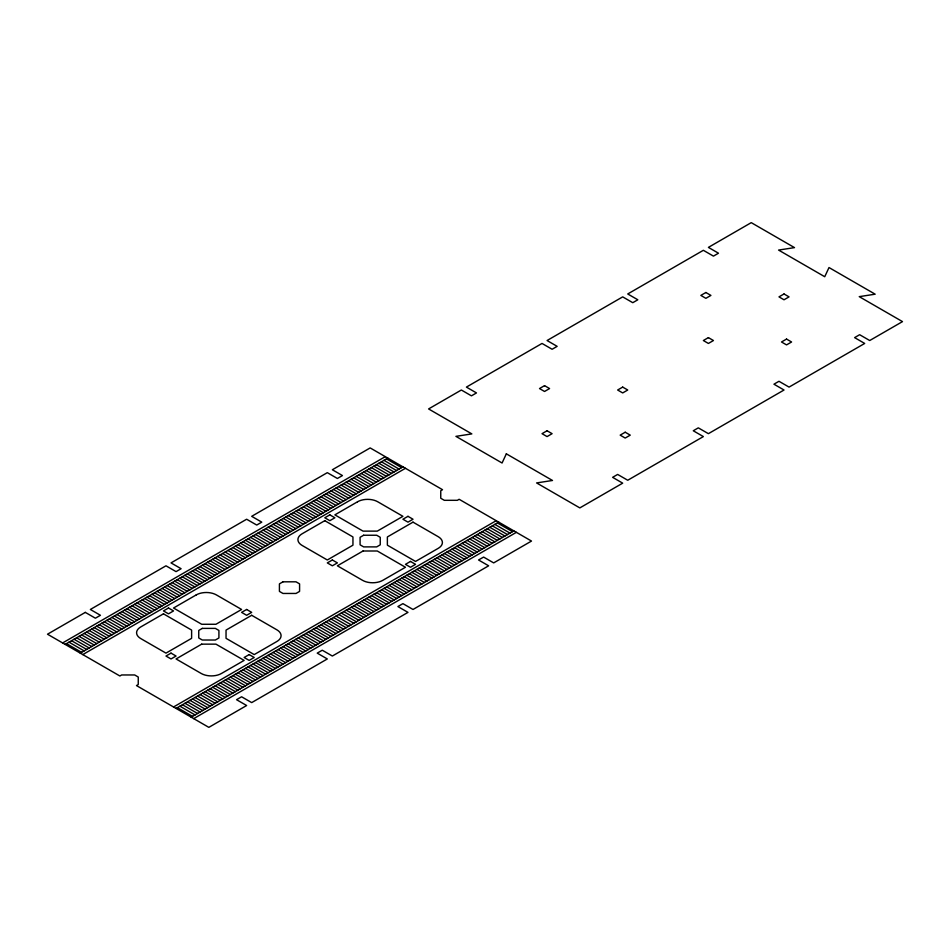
<?xml version="1.0" encoding="UTF-8"?>
<svg xmlns="http://www.w3.org/2000/svg" width="950" height="950" viewBox="0 0 950 950"><rect width="100%" height="100%" fill="white"/><g stroke="black" fill="none" stroke-linecap="round" stroke-linejoin="round"><path stroke-width="1.43" d="M62.629 642.936L385.284 456.653M65.146 644.397L387.814 458.102M80.275 653.125L402.931 466.842M82.793 654.586L405.46 468.291M173.541 706.978L496.209 520.683M176.059 708.427L498.726 522.144M191.188 717.167L513.855 530.872M193.705 718.616L516.372 532.332M386.46 458.886L401.589 467.626M497.372 522.928L512.501 531.656M383.942 460.346L399.059 469.074M494.855 524.376L509.984 533.116M381.413 461.795L396.542 470.535M492.338 525.837L507.454 534.565M378.896 463.256L394.024 471.984M489.808 527.286L504.937 536.026M376.378 464.704L391.495 473.444M487.291 528.746L502.419 537.474M373.861 466.165L388.978 474.893M484.773 530.207L499.89 538.935M371.331 467.626L386.46 476.354M482.256 531.656L497.372 540.384M368.814 469.074L383.942 477.803M479.726 533.116L494.855 541.844M366.296 470.535L381.413 479.263M477.209 534.565L492.338 543.305M363.767 471.984L378.896 480.724M474.691 536.026L489.808 544.754M361.249 473.444L376.378 482.173M472.162 537.474L487.291 546.214M358.732 474.893L373.861 483.633M469.644 538.935L484.773 547.663M356.214 476.354L371.331 485.082M467.127 540.384L482.256 549.124M353.685 477.803L368.814 486.543M464.609 541.844L479.726 550.572M351.168 479.263L366.296 487.991M462.08 543.305L477.209 552.033M348.65 480.724L363.767 489.452M459.562 544.754L474.691 553.482M346.121 482.173L361.249 490.901M457.045 546.214L472.162 554.942M343.603 483.633L358.732 492.361M454.516 547.663L469.644 556.403M341.086 485.082L356.214 493.822M451.998 549.124L467.127 557.852M338.568 486.543L353.685 495.271M449.481 550.572L464.609 559.312M336.039 487.991L351.168 496.731M446.963 552.033L462.08 560.761M333.521 489.452L348.65 498.18M444.434 553.482L459.562 562.222M331.004 490.901L346.121 499.641M441.916 554.942L457.045 563.671M328.474 492.361L343.603 501.089M439.399 556.403L454.516 565.131M325.957 493.822L341.086 502.55M436.869 557.852L451.998 566.58M323.439 495.271L338.568 503.999M434.352 559.312L449.481 568.041M320.922 496.731L336.039 505.459M431.834 560.761L446.963 569.501M318.392 498.18L333.521 506.92M429.317 562.222L444.434 570.95M315.875 499.641L331.004 508.369M426.787 563.671L441.916 572.411M313.358 501.089L328.474 509.829M424.27 565.131L439.399 573.859M310.84 502.55L325.957 511.278M421.753 566.58L436.869 575.32M308.311 503.999L323.439 512.739M419.235 568.041L434.352 576.769M305.971 505.353L321.1 514.092M416.884 569.394L432.012 578.122M303.454 506.813L318.582 515.541M414.366 570.843L429.495 579.583M300.936 508.262L316.053 517.002M411.849 572.304L426.978 581.032M298.407 509.723L313.536 518.451M409.331 573.753L424.448 582.492M295.889 511.171L311.018 519.911M406.802 575.213L421.931 583.941M293.372 512.632L308.489 521.36M404.284 576.674L419.413 585.402M290.854 514.092L305.971 522.821M401.767 578.122L416.884 586.851M288.325 515.541L303.454 524.269M399.249 579.583L414.366 588.311M285.808 517.002L300.936 525.73M396.72 581.032L411.849 589.772M283.29 518.451L298.407 527.191M394.202 582.492L409.331 591.221M280.761 519.911L295.889 528.639M391.685 583.941L406.802 592.681M278.243 521.36L293.372 530.1M389.156 585.402L404.284 594.13M275.726 522.821L290.854 531.549M386.638 586.851L401.767 595.591M273.208 524.269L288.325 533.009M384.121 588.311L399.249 597.039M270.679 525.73L285.808 534.458M381.603 589.772L396.72 598.5M268.161 527.191L283.29 535.919M379.074 591.221L394.202 599.961M265.644 528.639L280.761 537.379M376.556 592.681L391.685 601.409M263.114 530.1L278.243 538.828M374.039 594.13L389.156 602.87M260.597 531.549L275.726 540.289M371.509 595.591L386.638 604.319M258.079 533.009L273.208 541.737M368.992 597.039L384.121 605.779M255.562 534.458L270.679 543.198M366.474 598.5L381.603 607.228M253.033 535.919L268.161 544.647M363.957 599.961L379.074 608.689M250.515 537.379L265.644 546.107M361.428 601.409L376.556 610.137M247.998 538.828L263.114 547.556M358.91 602.87L374.039 611.598M245.48 540.289L260.597 549.017M356.392 604.319L371.509 613.059M242.951 541.737L258.079 550.477M353.875 605.779L368.992 614.508M240.433 543.198L255.562 551.926M351.346 607.228L366.474 615.968M237.916 544.647L253.033 553.387M348.828 608.689L363.957 617.417M235.386 546.107L250.515 554.836M346.311 610.137L361.428 618.877M232.869 547.556L247.998 556.296M343.781 611.598L358.91 620.326M230.351 549.017L245.48 557.745M341.264 613.059L356.392 621.787M227.834 550.477L242.951 559.206M338.746 614.508L353.875 623.236M225.126 552.033L240.255 560.761M336.039 616.063L351.168 624.803M222.609 553.482L237.726 562.222M333.521 617.524L348.65 626.252M220.079 554.942L235.208 563.671M331.004 618.984L346.121 627.712M217.562 556.403L232.691 565.131M328.474 620.433L343.603 629.161M215.044 557.852L230.173 566.58M325.957 621.894L341.086 630.622M212.527 559.312L227.644 568.041M323.439 623.342L338.568 632.082M209.998 560.761L225.126 569.501M320.922 624.803L336.039 633.531M207.48 562.222L222.609 570.95M318.392 626.252L333.521 634.992M204.963 563.671L220.079 572.411M315.875 627.712L331.004 636.441M202.445 565.131L217.562 573.859M313.358 629.161L328.474 637.901M199.916 566.58L215.044 575.32M310.84 630.622L325.957 639.35M197.398 568.041L212.527 576.769M308.311 632.082L323.439 640.811M194.881 569.501L209.998 578.229M305.793 633.531L320.922 642.259M192.351 570.95L207.48 579.678M303.276 634.992L318.392 643.72M189.834 572.411L204.963 581.139M300.746 636.441L315.875 645.181M187.316 573.859L202.445 582.599M298.229 637.901L313.358 646.629M184.799 575.32L199.916 584.048M295.711 639.35L310.84 648.09M182.269 576.769L197.398 585.509M293.194 640.811L308.311 649.539M179.752 578.229L194.881 586.957M290.664 642.259L305.793 650.999M177.234 579.678L192.351 588.418M288.147 643.72L303.276 652.448M174.705 581.139L189.834 589.867M285.629 645.181L300.746 653.909M172.188 582.599L187.316 591.327M283.1 646.629L298.229 655.369M169.67 584.048L184.799 592.788M280.582 648.09L295.711 656.818M167.152 585.509L182.269 594.237M278.065 649.539L293.194 658.279M164.623 586.957L179.752 595.697M275.548 650.999L290.664 659.727M162.106 588.418L177.234 597.146M273.018 652.448L288.147 661.188M159.588 589.867L174.705 598.607M270.501 653.909L285.629 662.637M157.071 591.327L172.188 600.056M267.983 655.369L283.1 664.097M154.541 592.788L169.67 601.516M265.466 656.818L280.582 665.546M152.024 594.237L167.152 602.965M262.936 658.279L278.065 667.007M149.506 595.697L164.623 604.426M260.419 659.727L275.548 668.467M146.977 597.146L162.106 605.886M257.901 661.188L273.018 669.916M144.637 598.5L159.766 607.228M255.562 662.542L270.679 671.27M142.12 599.961L157.249 608.689M253.033 663.991L268.161 672.719M139.602 601.409L154.719 610.137M250.515 665.451L265.644 674.179M137.085 602.87L152.202 611.598M247.998 666.9L263.114 675.64M134.556 604.319L149.684 613.059M245.48 668.361L260.597 677.089M132.038 605.779L147.167 614.508M242.951 669.809L258.079 678.549M129.521 607.228L144.637 615.968M240.433 671.27L255.562 679.998M126.991 608.689L142.12 617.417M237.916 672.719L253.033 681.459M124.474 610.137L139.602 618.877M235.386 674.179L250.515 682.908M121.956 611.598L137.085 620.326M232.869 675.64L247.998 684.368M119.439 613.059L134.556 621.787M230.351 677.089L245.48 685.817M116.909 614.508L132.038 623.236M227.834 678.549L242.951 687.278M114.392 615.968L129.521 624.696M225.304 679.998L240.433 688.738M111.874 617.417L126.991 626.157M222.787 681.459L237.916 690.187M109.345 618.877L124.474 627.606M220.269 682.908L235.386 691.648M106.827 620.326L121.956 629.066M217.74 684.368L232.869 693.096M104.31 621.787L119.439 630.515M215.223 685.817L230.351 694.557M101.793 623.236L116.909 631.976M212.705 687.278L227.834 696.006M99.263 624.696L114.392 633.424M210.188 688.738L225.304 697.466M96.746 626.157L111.874 634.885M207.658 690.187L222.787 698.915M94.228 627.606L109.345 636.334M205.141 691.648L220.269 700.376M91.711 629.066L106.827 637.794M202.623 693.096L217.74 701.836M89.181 630.515L104.31 639.255M200.106 694.557L215.223 703.285M86.664 631.976L101.793 640.704M197.576 696.006L212.705 704.746M84.146 633.424L99.263 642.164M195.059 697.466L210.188 706.194M81.617 634.885L96.746 643.613M192.541 698.915L207.658 707.655M79.099 636.334L94.228 645.074M190.012 700.376L205.141 709.104M76.582 637.794L91.711 646.523M187.494 701.836L202.623 710.564M74.064 639.255L89.181 647.983M184.977 703.285L200.106 712.013M71.535 640.704L86.664 649.432M182.459 704.746L197.576 713.474M69.017 642.164L84.146 650.893M179.93 706.194L195.059 714.934M66.5 643.613L81.617 652.353M177.412 707.655L192.541 716.383M506.338 453.827L502.075 463.006L455.929 436.359L471.829 433.901L428.593 408.939L461.356 390.011L471.438 395.841L476.484 392.932L466.402 387.101L542.023 343.449L552.104 349.267L557.151 346.358L547.069 340.527L622.689 296.875L632.771 302.694L637.818 299.784L627.736 293.966L703.356 250.301L713.438 256.12L718.485 253.211L708.403 247.392L751.248 222.644L794.497 247.618L778.584 250.076L824.742 276.723L829.006 267.544L875.164 294.191L859.251 296.649L902.5 321.611L869.725 340.527L859.643 334.709L854.608 337.618L864.69 343.449L789.058 387.101L778.976 381.282L773.941 384.192L784.023 390.011L708.403 433.675L698.309 427.856L693.274 430.766L703.356 436.584L627.736 480.249L617.643 474.43L612.607 477.339L622.689 483.158L579.832 507.906L536.596 482.933L552.496 480.474L506.338 453.827M85.31 612.382L47.5 634.208L119.866 675.984L121.647 674.963L134.686 674.963L138.249 677.018L138.249 684.546L136.468 685.568L208.834 727.356L246.644 705.518L236.562 699.699L241.597 696.789L251.691 702.608L327.311 658.956L317.229 653.125L322.264 650.216L332.358 656.034L407.978 612.382L397.896 606.551L402.931 603.642L413.012 609.472L488.644 565.808L478.562 559.989L483.598 557.068L493.679 562.899L531.501 541.061L459.135 499.284L457.354 500.317L444.315 500.317L440.753 498.251L440.753 490.734L442.534 489.701L370.168 447.925L332.358 469.751L342.439 475.57L337.392 478.479L327.311 472.661L251.691 516.325L261.772 522.144L256.726 525.053L246.644 519.234L171.024 562.899L181.106 568.717L176.059 571.627L165.977 565.808L90.357 609.472L100.439 615.291L95.392 618.201L85.31 612.382M544.54 385.652L539.505 388.562L544.54 391.471L549.587 388.562L544.54 385.652M705.874 292.505L700.839 295.414L705.874 298.324L710.921 295.414L705.874 292.505M168.494 608.012L163.459 610.921L168.494 613.831L173.541 610.921L168.494 608.012M329.828 514.864L324.793 517.774L329.828 520.683L334.875 517.774L329.828 514.864M163.459 613.831L140.766 626.929A14.262 8.229 0 0 0 140.766 638.578L165.977 653.125L191.615 638.329L191.615 630.087L163.459 613.831M196.223 594.914L173.541 608.012L201.697 624.269L215.959 624.269L241.597 609.472L216.398 594.914A14.262 8.229 0 0 0 196.223 594.914M324.793 520.683L302.1 533.793A14.262 8.229 0 0 0 302.1 545.431L327.311 559.989L352.949 545.181L352.949 536.952L324.793 520.683M357.556 501.766L334.875 514.864L363.031 531.121L377.293 531.121L402.931 516.325L377.732 501.766A14.262 8.229 0 0 0 357.556 501.766M202.314 628.389L198.752 630.444L198.752 637.972L202.314 640.027L215.353 640.027L218.916 637.972L218.916 630.444L215.353 628.389L202.314 628.389M282.981 581.816L279.419 583.87L279.419 591.399L282.981 593.453L296.02 593.453L299.582 591.399L299.582 583.87L296.02 581.816L282.981 581.816M363.648 535.242L360.086 537.296L360.086 544.825L363.648 546.891L376.687 546.891L380.249 544.825L380.249 537.296L376.687 535.242L363.648 535.242M547.069 430.766L542.023 433.675L547.069 436.584L552.104 433.675L547.069 430.766M622.689 387.101L617.643 390.011L622.689 392.932L627.736 390.011L622.689 387.101M708.403 337.618L703.356 340.527L708.403 343.449L713.438 340.527L708.403 337.618M784.023 293.966L778.976 296.875L784.023 299.784L789.058 296.875L784.023 293.966M171.024 653.125L165.977 656.034L171.024 658.956L176.059 656.034L171.024 653.125M246.644 609.472L241.597 612.382L246.644 615.291L251.691 612.382L246.644 609.472M332.358 559.989L327.311 562.899L332.358 565.808L337.392 562.899L332.358 559.989M407.978 516.325L402.931 519.234L407.978 522.144L413.012 519.234L407.978 516.325M201.697 644.148L176.059 658.956L201.269 673.502A14.262 8.229 0 0 0 221.433 673.502L244.126 660.404L215.959 644.148L201.697 644.148M251.691 615.291L226.041 630.087L226.041 638.329L254.208 654.586L276.889 641.488A14.262 8.229 0 0 0 276.889 629.838L251.691 615.291M363.031 551L337.392 565.808L362.603 580.355A14.262 8.229 0 0 0 382.767 580.355L405.46 567.257L377.293 551L363.031 551M413.012 522.144L387.374 536.952L387.374 545.181L415.542 561.438L438.223 548.34A14.262 8.229 0 0 0 438.223 536.702L413.012 522.144M625.207 432.226L620.172 435.136L625.207 438.045L630.254 435.136L625.207 432.226M786.541 339.079L781.506 341.988L786.541 344.897L791.587 341.988L786.541 339.079M249.161 654.586L244.126 657.495L249.161 660.404L254.208 657.495L249.161 654.586M410.495 561.438L405.46 564.347L410.495 567.257L415.542 564.347L410.495 561.438"/></g></svg>
